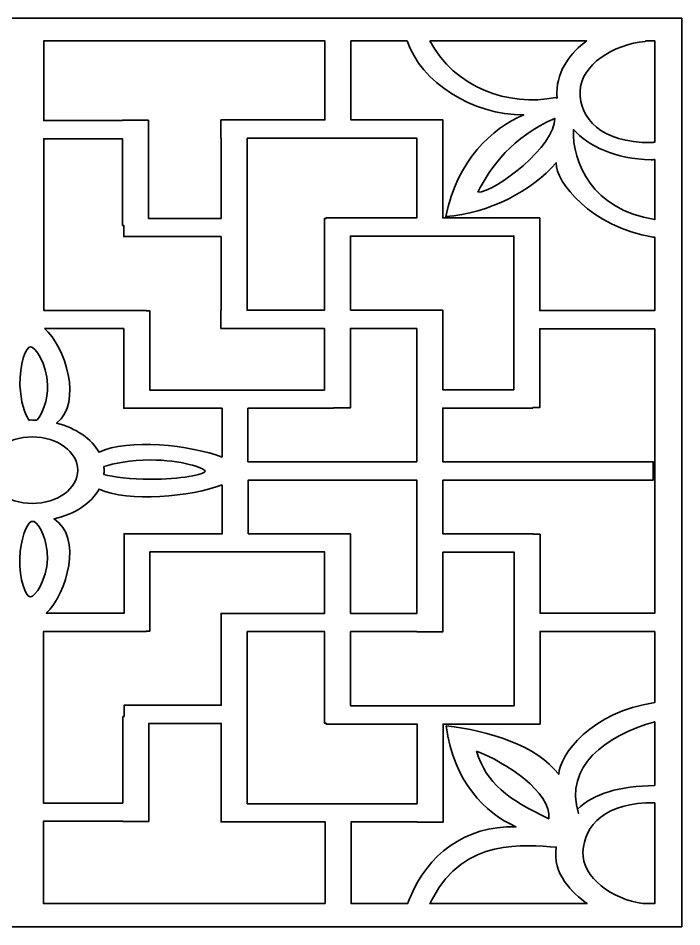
# Model space of a CAD drawing. Header units: centimetres. Extents: x 1.9 to 27.6, y 1.2 to 9.5.
# Drawn here: x 7.62 to 13.65, y 1.24 to 9.5 of the extents above; entities that cross this region are included whole.
import ezdxf

# ---------------------------------------------------------------- set-up
doc = ezdxf.new("R2010")
doc.units = ezdxf.units.CM
doc.header["$MEASUREMENT"] = 0
doc.layers.add('layer 1', color=7, linetype='Continuous')

msp = doc.modelspace()

# ---------------------------------------------------------------- linework, layer by layer
at = {"layer": 'layer 1', "color": 7, "lineweight": 35}
for points, knots in [([(1.85394, 1.24467), (1.85394, 1.24467), (1.85394, 9.5), (1.85394, 9.5), (1.85394, 9.5), (1.85394, 9.5), (13.64726, 9.5), (13.64726, 9.5), (13.64726, 9.5), (13.64726, 9.5), (13.64726, 1.24467), (13.64726, 1.24467), (13.64726, 1.24467), (13.64726, 1.24467), (1.85394, 1.24467), (1.85394, 1.24467)], [0, 0, 0, 0, 0.2, 0.2, 0.2, 0.2, 0.4, 0.4, 0.4, 0.4, 0.6, 0.6, 0.6, 0.6, 1, 1, 1, 1]), ([(8.56635, 8.56915), (8.56635, 8.56915), (8.56635, 8.57267), (8.56635, 8.57267), (8.56635, 8.57267), (8.56635, 8.57267), (8.80222, 8.57267), (8.80222, 8.57267), (8.80222, 8.57267), (8.80222, 8.57267), (8.80222, 7.68047), (8.80222, 7.68047), (8.80222, 7.68047), (8.80222, 7.68047), (9.46168, 7.68047), (9.46168, 7.68047), (9.46168, 7.68047), (9.46168, 7.68047), (9.46168, 8.41014), (9.46168, 8.41014), (9.46168, 8.41014), (9.46168, 8.41014), (9.46048, 8.41014), (9.46048, 8.41014), (9.46048, 8.41014), (9.46048, 8.41014), (9.46048, 8.57525), (9.46048, 8.57525), (9.46048, 8.57525), (9.46048, 8.57525), (10.40568, 8.57525), (10.40568, 8.57525), (10.40568, 8.57525), (10.40568, 8.57525), (10.40568, 9.29373), (10.40568, 9.29373), (10.40568, 9.29373), (10.40568, 9.29373), (7.85085, 9.29373), (7.85085, 9.29373), (7.85085, 9.29373), (7.85085, 9.29373), (7.85085, 8.56915), (7.85085, 8.56915), (7.85085, 8.56915), (7.85085, 8.56915), (8.56635, 8.56915), (8.56635, 8.56915)], [0, 0, 0, 0, 0.0769231, 0.0769231, 0.0769231, 0.0769231, 0.1538462, 0.1538462, 0.1538462, 0.1538462, 0.2307692, 0.2307692, 0.2307692, 0.2307692, 0.3076923, 0.3076923, 0.3076923, 0.3076923, 0.3846154, 0.3846154, 0.3846154, 0.3846154, 0.4615385, 0.4615385, 0.4615385, 0.4615385, 0.5384615, 0.5384615, 0.5384615, 0.5384615, 0.6153846, 0.6153846, 0.6153846, 0.6153846, 0.6923077, 0.6923077, 0.6923077, 0.6923077, 0.7692308, 0.7692308, 0.7692308, 0.7692308, 0.8461538, 0.8461538, 0.8461538, 0.8461538, 1, 1, 1, 1]), ([(10.64155, 9.29373), (10.64155, 9.29373), (10.64155, 8.57525), (10.64155, 8.57525), (10.64155, 8.57525), (10.64155, 8.57525), (11.24014, 8.57525), (11.24014, 8.57525), (11.24014, 8.57525), (11.24014, 8.57525), (11.24014, 8.57673), (11.24014, 8.57673), (11.24014, 8.57673), (11.24014, 8.57673), (11.47601, 8.57673), (11.47601, 8.57673), (11.47601, 8.57673), (11.47601, 8.57673), (11.47601, 7.6859), (11.47601, 7.6859), (11.47601, 7.6859), (11.47601, 7.6859), (12.35733, 7.6859), (12.35733, 7.6859), (12.35733, 7.6859), (12.35733, 7.6859), (12.35733, 7.68262), (12.35733, 7.68262), (12.35733, 7.68262), (12.35733, 7.68262), (12.35733, 7.5208), (12.35733, 7.5208), (12.35733, 7.5208), (12.35733, 7.5208), (12.35733, 6.84396), (12.35733, 6.84396), (12.35733, 6.84396), (12.35733, 6.84396), (13.40098, 6.84396), (13.40098, 6.84396), (13.40098, 6.84396), (13.40098, 6.84396), (13.40098, 7.51123), (13.40098, 7.51123), (13.40098, 7.51123), (13.39635, 7.51054), (13.3916, 7.50999), (13.38668, 7.50962), (13.38668, 7.50962), (12.8215, 7.60665), (12.49903, 8.01195), (12.50528, 8.18594), (12.50528, 8.18594), (12.28967, 7.93174), (11.89363, 7.72629), (11.50319, 7.6967), (11.50319, 7.6967), (11.60642, 8.21062), (11.92099, 8.49884), (12.21085, 8.621), (12.21085, 8.621), (11.74346, 8.61883), (11.27853, 8.91795), (11.15207, 9.29373), (11.15207, 9.29373), (11.15207, 9.29373), (10.64155, 9.29373), (10.64155, 9.29373)], [0, 0, 0, 0, 0.0555556, 0.0555556, 0.0555556, 0.0555556, 0.1111111, 0.1111111, 0.1111111, 0.1111111, 0.1666667, 0.1666667, 0.1666667, 0.1666667, 0.2222222, 0.2222222, 0.2222222, 0.2222222, 0.2777778, 0.2777778, 0.2777778, 0.2777778, 0.3333333, 0.3333333, 0.3333333, 0.3333333, 0.3888889, 0.3888889, 0.3888889, 0.3888889, 0.4444444, 0.4444444, 0.4444444, 0.4444444, 0.5, 0.5, 0.5, 0.5, 0.5555556, 0.5555556, 0.5555556, 0.5555556, 0.6111111, 0.6111111, 0.6111111, 0.6111111, 0.6666667, 0.6666667, 0.6666667, 0.6666667, 0.7222222, 0.7222222, 0.7222222, 0.7222222, 0.7777778, 0.7777778, 0.7777778, 0.7777778, 0.8333333, 0.8333333, 0.8333333, 0.8333333, 0.8888889, 0.8888889, 0.8888889, 0.8888889, 1, 1, 1, 1]), ([(11.35766, 9.29373), (11.58423, 8.86873), (12.07083, 8.69413), (12.5033, 8.77921), (12.5033, 8.77921), (12.50644, 8.77842), (12.51076, 8.77639), (12.51572, 8.77341), (12.51572, 8.77341), (12.51348, 8.79047), (12.51245, 8.80727), (12.51266, 8.82369), (12.51266, 8.82369), (12.51527, 9.03032), (12.64054, 9.18923), (12.78226, 9.29373), (12.78226, 9.29373), (12.78226, 9.29373), (11.35766, 9.29373), (11.35766, 9.29373)], [0, 0, 0, 0, 0.1666667, 0.1666667, 0.1666667, 0.1666667, 0.3333333, 0.3333333, 0.3333333, 0.3333333, 0.5, 0.5, 0.5, 0.5, 0.6666667, 0.6666667, 0.6666667, 0.6666667, 1, 1, 1, 1]), ([(13.32263, 9.29373), (13.32006, 9.2916), (13.31692, 9.28983), (13.31282, 9.2887), (13.31282, 9.2887), (13.03125, 9.26376), (12.72657, 9.07558), (12.72351, 8.83311), (12.72351, 8.83311), (12.72044, 8.59064), (12.90514, 8.36708), (13.37035, 8.36986), (13.37035, 8.36986), (13.38094, 8.37077), (13.39115, 8.37183), (13.40098, 8.37304), (13.40098, 8.37304), (13.40098, 8.37304), (13.40098, 9.29373), (13.40098, 9.29373), (13.40098, 9.29373), (13.40098, 9.29373), (13.32263, 9.29373), (13.32263, 9.29373)], [0, 0, 0, 0, 0.1428571, 0.1428571, 0.1428571, 0.1428571, 0.2857143, 0.2857143, 0.2857143, 0.2857143, 0.4285714, 0.4285714, 0.4285714, 0.4285714, 0.5714286, 0.5714286, 0.5714286, 0.5714286, 0.7142857, 0.7142857, 0.7142857, 0.7142857, 1, 1, 1, 1]), ([(11.7936, 7.91813), (11.9109, 8.14975), (12.11049, 8.42295), (12.49268, 8.58909), (12.49268, 8.58909), (12.50529, 8.34823), (11.95344, 7.91714), (11.7936, 7.91813)], [0, 0, 0, 0, 0.3333333, 0.3333333, 0.3333333, 0.3333333, 1, 1, 1, 1]), ([(13.40098, 8.21628), (13.3905, 8.21496), (13.37964, 8.2138), (13.36837, 8.21281), (13.36837, 8.21281), (13.03778, 8.22003), (12.80156, 8.33913), (12.66219, 8.48749), (12.66219, 8.48749), (12.66219, 8.48749), (12.66216, 8.48734), (12.66216, 8.48734), (12.66216, 8.48734), (12.66216, 8.48734), (12.66223, 8.48741), (12.66223, 8.48741), (12.66223, 8.48741), (12.65092, 8.19341), (12.83123, 7.75846), (13.40098, 7.67045), (13.40098, 7.67045), (13.40098, 7.67045), (13.40098, 8.21628), (13.40098, 8.21628)], [0, 0, 0, 0, 0.1428571, 0.1428571, 0.1428571, 0.1428571, 0.2857143, 0.2857143, 0.2857143, 0.2857143, 0.4285714, 0.4285714, 0.4285714, 0.4285714, 0.5714286, 0.5714286, 0.5714286, 0.5714286, 0.7142857, 0.7142857, 0.7142857, 0.7142857, 1, 1, 1, 1]), ([(8.56635, 7.61675), (8.56635, 7.61675), (8.56635, 8.40404), (8.56635, 8.40404), (8.56635, 8.40404), (8.56635, 8.40404), (7.85085, 8.40404), (7.85085, 8.40404), (7.85085, 8.40404), (7.85085, 8.40404), (7.85085, 6.84529), (7.85085, 6.84529), (7.85085, 6.84529), (7.85085, 6.84529), (8.78232, 6.84529), (8.78232, 6.84529), (8.78232, 6.84529), (8.78232, 6.84529), (8.78232, 6.84176), (8.78232, 6.84176), (8.78232, 6.84176), (8.78232, 6.84176), (8.81401, 6.84176), (8.81401, 6.84176), (8.81401, 6.84176), (8.81401, 6.84176), (8.81401, 6.12176), (8.81401, 6.12176), (8.81401, 6.12176), (8.81401, 6.12176), (10.40077, 6.12176), (10.40077, 6.12176), (10.40077, 6.12176), (10.40077, 6.12176), (10.40077, 6.68142), (10.40077, 6.68142), (10.40077, 6.68142), (10.40077, 6.68142), (9.69755, 6.68142), (9.69755, 6.68142), (9.69755, 6.68142), (9.69755, 6.68142), (9.46168, 6.68142), (9.46168, 6.68142), (9.46168, 6.68142), (9.46168, 6.68142), (9.46048, 6.68142), (9.46048, 6.68142), (9.46048, 6.68142), (9.46048, 6.68142), (9.46048, 6.84653), (9.46048, 6.84653), (9.46048, 6.84653), (9.46048, 6.84653), (9.46168, 6.84653), (9.46168, 6.84653), (9.46168, 6.84653), (9.46168, 6.84653), (9.46168, 7.51536), (9.46168, 7.51536), (9.46168, 7.51536), (9.46168, 7.51536), (8.57814, 7.51536), (8.57814, 7.51536), (8.57814, 7.51536), (8.57814, 7.51536), (8.57814, 7.61675), (8.57814, 7.61675), (8.57814, 7.61675), (8.57814, 7.61675), (8.56635, 7.61675), (8.56635, 7.61675)], [0, 0, 0, 0, 0.0526316, 0.0526316, 0.0526316, 0.0526316, 0.1052632, 0.1052632, 0.1052632, 0.1052632, 0.1578947, 0.1578947, 0.1578947, 0.1578947, 0.2105263, 0.2105263, 0.2105263, 0.2105263, 0.2631579, 0.2631579, 0.2631579, 0.2631579, 0.3157895, 0.3157895, 0.3157895, 0.3157895, 0.3684211, 0.3684211, 0.3684211, 0.3684211, 0.4210526, 0.4210526, 0.4210526, 0.4210526, 0.4736842, 0.4736842, 0.4736842, 0.4736842, 0.5263158, 0.5263158, 0.5263158, 0.5263158, 0.5789474, 0.5789474, 0.5789474, 0.5789474, 0.6315789, 0.6315789, 0.6315789, 0.6315789, 0.6842105, 0.6842105, 0.6842105, 0.6842105, 0.7368421, 0.7368421, 0.7368421, 0.7368421, 0.7894737, 0.7894737, 0.7894737, 0.7894737, 0.8421053, 0.8421053, 0.8421053, 0.8421053, 0.8947368, 0.8947368, 0.8947368, 0.8947368, 1, 1, 1, 1]), ([(9.69755, 8.41014), (9.69755, 8.41014), (9.69755, 6.84653), (9.69755, 6.84653), (9.69755, 6.84653), (9.69755, 6.84653), (10.40077, 6.84653), (10.40077, 6.84653), (10.40077, 6.84653), (10.40077, 6.84653), (10.40077, 7.67946), (10.40077, 7.67946), (10.40077, 7.67946), (10.40077, 7.67946), (10.41427, 7.67946), (10.41427, 7.67946), (10.41427, 7.67946), (10.41427, 7.67946), (10.41427, 7.6859), (10.41427, 7.6859), (10.41427, 7.6859), (10.41427, 7.6859), (11.24014, 7.6859), (11.24014, 7.6859), (11.24014, 7.6859), (11.24014, 7.6859), (11.24014, 8.41014), (11.24014, 8.41014), (11.24014, 8.41014), (11.24014, 8.41014), (9.69755, 8.41014), (9.69755, 8.41014)], [0, 0, 0, 0, 0.1111111, 0.1111111, 0.1111111, 0.1111111, 0.2222222, 0.2222222, 0.2222222, 0.2222222, 0.3333333, 0.3333333, 0.3333333, 0.3333333, 0.4444444, 0.4444444, 0.4444444, 0.4444444, 0.5555556, 0.5555556, 0.5555556, 0.5555556, 0.6666667, 0.6666667, 0.6666667, 0.6666667, 0.7777778, 0.7777778, 0.7777778, 0.7777778, 1, 1, 1, 1]), ([(10.63664, 6.84653), (10.63664, 6.84653), (11.23959, 6.84653), (11.23959, 6.84653), (11.23959, 6.84653), (11.23959, 6.84653), (11.23959, 6.84743), (11.23959, 6.84743), (11.23959, 6.84743), (11.23959, 6.84743), (11.47546, 6.84743), (11.47546, 6.84743), (11.47546, 6.84743), (11.47546, 6.84743), (11.47546, 6.1234), (11.47546, 6.1234), (11.47546, 6.1234), (11.47546, 6.1234), (12.12147, 6.1234), (12.12147, 6.1234), (12.12147, 6.1234), (12.12147, 6.1234), (12.12147, 7.5208), (12.12147, 7.5208), (12.12147, 7.5208), (12.12147, 7.5208), (10.63664, 7.5208), (10.63664, 7.5208), (10.63664, 7.5208), (10.63664, 7.5208), (10.63664, 6.84653), (10.63664, 6.84653)], [0, 0, 0, 0, 0.1111111, 0.1111111, 0.1111111, 0.1111111, 0.2222222, 0.2222222, 0.2222222, 0.2222222, 0.3333333, 0.3333333, 0.3333333, 0.3333333, 0.4444444, 0.4444444, 0.4444444, 0.4444444, 0.5555556, 0.5555556, 0.5555556, 0.5555556, 0.6666667, 0.6666667, 0.6666667, 0.6666667, 0.7777778, 0.7777778, 0.7777778, 0.7777778, 1, 1, 1, 1]), ([(7.85709, 6.68019), (8.04785, 6.52089), (8.20672, 6.00589), (7.96804, 5.82117), (7.96804, 5.82117), (8.1448, 5.77568), (8.28599, 5.67859), (8.35432, 5.55601), (8.35432, 5.55601), (8.60894, 5.68598), (9.1933, 5.61898), (9.47046, 5.51279), (9.47046, 5.51279), (9.47046, 5.51279), (9.47046, 5.95665), (9.47046, 5.95665), (9.47046, 5.95665), (9.47046, 5.95665), (8.57814, 5.95665), (8.57814, 5.95665), (8.57814, 5.95665), (8.57814, 5.95665), (8.57814, 6.02042), (8.57814, 6.02042), (8.57814, 6.02042), (8.57814, 6.02042), (8.57814, 6.12176), (8.57814, 6.12176), (8.57814, 6.12176), (8.57814, 6.12176), (8.57814, 6.68019), (8.57814, 6.68019), (8.57814, 6.68019), (8.57814, 6.68019), (7.85709, 6.68019), (7.85709, 6.68019)], [0, 0, 0, 0, 0.1, 0.1, 0.1, 0.1, 0.2, 0.2, 0.2, 0.2, 0.3, 0.3, 0.3, 0.3, 0.4, 0.4, 0.4, 0.4, 0.5, 0.5, 0.5, 0.5, 0.6, 0.6, 0.6, 0.6, 0.7, 0.7, 0.7, 0.7, 0.8, 0.8, 0.8, 0.8, 1, 1, 1, 1]), ([(11.23959, 6.68142), (11.23959, 6.68142), (10.63664, 6.68142), (10.63664, 6.68142), (10.63664, 6.68142), (10.63664, 6.68142), (10.63664, 5.95866), (10.63664, 5.95866), (10.63664, 5.95866), (10.63664, 5.95866), (10.48181, 5.95866), (10.48181, 5.95866), (10.48181, 5.95866), (10.48181, 5.95866), (10.48181, 5.95665), (10.48181, 5.95665), (10.48181, 5.95665), (10.48181, 5.95665), (9.70633, 5.95665), (9.70633, 5.95665), (9.70633, 5.95665), (9.70633, 5.95665), (9.70633, 5.47014), (9.70633, 5.47014), (9.70633, 5.47014), (9.70633, 5.47014), (11.23959, 5.47014), (11.23959, 5.47014), (11.23959, 5.47014), (11.23959, 5.47014), (11.23959, 6.68142), (11.23959, 6.68142)], [0, 0, 0, 0, 0.1111111, 0.1111111, 0.1111111, 0.1111111, 0.2222222, 0.2222222, 0.2222222, 0.2222222, 0.3333333, 0.3333333, 0.3333333, 0.3333333, 0.4444444, 0.4444444, 0.4444444, 0.4444444, 0.5555556, 0.5555556, 0.5555556, 0.5555556, 0.6666667, 0.6666667, 0.6666667, 0.6666667, 0.7777778, 0.7777778, 0.7777778, 0.7777778, 1, 1, 1, 1]), ([(13.40098, 6.67885), (13.40098, 6.67885), (12.35733, 6.67885), (12.35733, 6.67885), (12.35733, 6.67885), (12.35733, 6.67885), (12.35733, 5.96182), (12.35733, 5.96182), (12.35733, 5.96182), (12.35733, 5.96182), (12.29382, 5.96182), (12.29382, 5.96182), (12.29382, 5.96182), (12.29382, 5.96182), (12.29382, 5.9583), (12.29382, 5.9583), (12.29382, 5.9583), (12.29382, 5.9583), (11.47546, 5.9583), (11.47546, 5.9583), (11.47546, 5.9583), (11.47546, 5.9583), (11.47546, 5.47023), (11.47546, 5.47023), (11.47546, 5.47023), (11.47546, 5.47023), (11.47749, 5.47023), (11.47749, 5.47023), (11.47749, 5.47023), (11.47749, 5.47023), (11.47749, 5.47014), (11.47749, 5.47014), (11.47749, 5.47014), (11.47749, 5.47014), (13.38812, 5.47014), (13.38812, 5.47014), (13.38812, 5.47014), (13.38812, 5.47014), (13.38812, 5.30503), (13.38812, 5.30503), (13.38812, 5.30503), (13.38812, 5.30503), (13.3861, 5.30503), (13.3861, 5.30503), (13.3861, 5.30503), (13.3861, 5.30503), (13.3861, 5.30294), (13.3861, 5.30294), (13.3861, 5.30294), (13.3861, 5.30294), (11.47749, 5.30294), (11.47749, 5.30294), (11.47749, 5.30294), (11.47749, 5.30294), (11.47749, 4.81478), (11.47749, 4.81478), (11.47749, 4.81478), (11.47749, 4.81478), (12.29585, 4.81478), (12.29585, 4.81478), (12.29585, 4.81478), (12.29585, 4.81478), (12.29585, 4.81125), (12.29585, 4.81125), (12.29585, 4.81125), (12.29585, 4.81125), (12.35936, 4.81125), (12.35936, 4.81125), (12.35936, 4.81125), (12.35936, 4.81125), (12.35936, 4.09423), (12.35936, 4.09423), (12.35936, 4.09423), (12.35936, 4.09423), (13.40098, 4.09423), (13.40098, 4.09423), (13.40098, 4.09423), (13.40098, 4.09423), (13.40098, 6.67885), (13.40098, 6.67885)], [0, 0, 0, 0, 0.047619, 0.047619, 0.047619, 0.047619, 0.0952381, 0.0952381, 0.0952381, 0.0952381, 0.1428571, 0.1428571, 0.1428571, 0.1428571, 0.1904762, 0.1904762, 0.1904762, 0.1904762, 0.2380952, 0.2380952, 0.2380952, 0.2380952, 0.2857143, 0.2857143, 0.2857143, 0.2857143, 0.3333333, 0.3333333, 0.3333333, 0.3333333, 0.3809524, 0.3809524, 0.3809524, 0.3809524, 0.4285714, 0.4285714, 0.4285714, 0.4285714, 0.4761905, 0.4761905, 0.4761905, 0.4761905, 0.5238095, 0.5238095, 0.5238095, 0.5238095, 0.5714286, 0.5714286, 0.5714286, 0.5714286, 0.6190476, 0.6190476, 0.6190476, 0.6190476, 0.6666667, 0.6666667, 0.6666667, 0.6666667, 0.7142857, 0.7142857, 0.7142857, 0.7142857, 0.7619048, 0.7619048, 0.7619048, 0.7619048, 0.8095238, 0.8095238, 0.8095238, 0.8095238, 0.8571429, 0.8571429, 0.8571429, 0.8571429, 0.9047619, 0.9047619, 0.9047619, 0.9047619, 1, 1, 1, 1]), ([(7.7165, 5.84898), (7.72465, 5.84919), (7.73282, 5.84933), (7.74104, 5.84933), (7.74104, 5.84933), (7.75685, 5.84933), (7.77253, 5.84891), (7.78806, 5.84814), (7.78806, 5.84814), (7.83387, 5.89875), (7.88986, 6.0235), (7.88563, 6.16957), (7.88563, 6.16957), (7.88013, 6.3601), (7.77425, 6.51486), (7.7311, 6.51414), (7.7311, 6.51414), (7.68794, 6.51341), (7.62984, 6.35594), (7.63535, 6.16541), (7.63535, 6.16541), (7.63952, 6.02127), (7.67889, 5.89945), (7.7165, 5.84898)], [0, 0, 0, 0, 0.1428571, 0.1428571, 0.1428571, 0.1428571, 0.2857143, 0.2857143, 0.2857143, 0.2857143, 0.4285714, 0.4285714, 0.4285714, 0.4285714, 0.5714286, 0.5714286, 0.5714286, 0.5714286, 0.7142857, 0.7142857, 0.7142857, 0.7142857, 1, 1, 1, 1]), ([(7.33494, 5.3933), (7.33494, 5.56006), (7.51967, 5.69529), (7.74746, 5.69529), (7.74746, 5.69529), (7.97525, 5.69529), (8.15998, 5.56006), (8.15998, 5.3933), (8.15998, 5.3933), (8.15998, 5.22655), (7.97525, 5.09132), (7.74746, 5.09132), (7.74746, 5.09132), (7.51967, 5.09132), (7.33494, 5.22655), (7.33494, 5.3933)], [0, 0, 0, 0, 0.2, 0.2, 0.2, 0.2, 0.4, 0.4, 0.4, 0.4, 0.6, 0.6, 0.6, 0.6, 1, 1, 1, 1]), ([(8.39702, 5.42554), (8.3984, 5.41338), (8.3991, 5.40109), (8.3991, 5.38869), (8.3991, 5.38869), (8.3991, 5.37683), (8.39845, 5.36508), (8.39719, 5.35345), (8.39719, 5.35345), (8.48175, 5.33136), (8.63873, 5.3116), (8.82002, 5.31123), (8.82002, 5.31123), (9.09225, 5.31067), (9.31631, 5.35406), (9.3167, 5.38428), (9.3167, 5.38428), (9.31709, 5.4145), (9.09445, 5.48592), (8.82222, 5.48647), (8.82222, 5.48647), (8.64016, 5.48685), (8.48197, 5.45543), (8.39702, 5.42554)], [0, 0, 0, 0, 0.1428571, 0.1428571, 0.1428571, 0.1428571, 0.2857143, 0.2857143, 0.2857143, 0.2857143, 0.4285714, 0.4285714, 0.4285714, 0.4285714, 0.5714286, 0.5714286, 0.5714286, 0.5714286, 0.7142857, 0.7142857, 0.7142857, 0.7142857, 1, 1, 1, 1]), ([(11.24162, 5.30284), (11.24162, 5.30284), (11.23959, 5.30284), (11.23959, 5.30284), (11.23959, 5.30284), (11.23959, 5.30284), (11.23959, 5.30294), (11.23959, 5.30294), (11.23959, 5.30294), (11.23959, 5.30294), (9.70836, 5.30294), (9.70836, 5.30294), (9.70836, 5.30294), (9.70836, 5.30294), (9.70836, 4.81642), (9.70836, 4.81642), (9.70836, 4.81642), (9.70836, 4.81642), (10.48384, 4.81642), (10.48384, 4.81642), (10.48384, 4.81642), (10.48384, 4.81642), (10.48384, 4.81441), (10.48384, 4.81441), (10.48384, 4.81441), (10.48384, 4.81441), (10.63867, 4.81441), (10.63867, 4.81441), (10.63867, 4.81441), (10.63867, 4.81441), (10.63867, 4.09166), (10.63867, 4.09166), (10.63867, 4.09166), (10.63867, 4.09166), (11.24162, 4.09166), (11.24162, 4.09166), (11.24162, 4.09166), (11.24162, 4.09166), (11.24162, 5.30284), (11.24162, 5.30284)], [0, 0, 0, 0, 0.0909091, 0.0909091, 0.0909091, 0.0909091, 0.1818182, 0.1818182, 0.1818182, 0.1818182, 0.2727273, 0.2727273, 0.2727273, 0.2727273, 0.3636364, 0.3636364, 0.3636364, 0.3636364, 0.4545455, 0.4545455, 0.4545455, 0.4545455, 0.5454545, 0.5454545, 0.5454545, 0.5454545, 0.6363636, 0.6363636, 0.6363636, 0.6363636, 0.7272727, 0.7272727, 0.7272727, 0.7272727, 0.8181818, 0.8181818, 0.8181818, 0.8181818, 1, 1, 1, 1]), ([(9.47249, 5.26091), (9.19718, 5.15284), (8.61007, 5.0986), (8.3545, 5.22174), (8.3545, 5.22174), (8.28331, 5.0937), (8.13266, 4.99344), (7.94498, 4.95063), (7.94498, 4.95063), (8.20589, 4.78601), (8.06155, 4.27371), (7.87386, 4.09289), (7.87386, 4.09289), (7.87386, 4.09289), (8.58017, 4.09289), (8.58017, 4.09289), (8.58017, 4.09289), (8.58017, 4.09289), (8.58017, 4.65132), (8.58017, 4.65132), (8.58017, 4.65132), (8.58017, 4.65132), (8.58017, 4.75265), (8.58017, 4.75265), (8.58017, 4.75265), (8.58017, 4.75265), (8.58017, 4.81642), (8.58017, 4.81642), (8.58017, 4.81642), (8.58017, 4.81642), (9.47249, 4.81642), (9.47249, 4.81642), (9.47249, 4.81642), (9.47249, 4.81642), (9.47249, 5.26091), (9.47249, 5.26091)], [0, 0, 0, 0, 0.1, 0.1, 0.1, 0.1, 0.2, 0.2, 0.2, 0.2, 0.3, 0.3, 0.3, 0.3, 0.4, 0.4, 0.4, 0.4, 0.5, 0.5, 0.5, 0.5, 0.6, 0.6, 0.6, 0.6, 0.7, 0.7, 0.7, 0.7, 0.8, 0.8, 0.8, 0.8, 1, 1, 1, 1]), ([(7.76334, 4.92833), (7.75593, 4.92816), (7.7485, 4.92805), (7.74104, 4.92805), (7.74104, 4.92805), (7.73915, 4.92805), (7.73728, 4.92809), (7.7354, 4.9281), (7.7354, 4.9281), (7.6931, 4.90149), (7.63877, 4.76207), (7.63384, 4.59133), (7.63384, 4.59133), (7.62833, 4.4008), (7.68642, 4.24332), (7.72958, 4.2426), (7.72958, 4.2426), (7.77274, 4.24188), (7.87861, 4.39664), (7.88412, 4.58717), (7.88412, 4.58717), (7.8891, 4.75939), (7.81039, 4.90197), (7.76334, 4.92833)], [0, 0, 0, 0, 0.1428571, 0.1428571, 0.1428571, 0.1428571, 0.2857143, 0.2857143, 0.2857143, 0.2857143, 0.4285714, 0.4285714, 0.4285714, 0.4285714, 0.5714286, 0.5714286, 0.5714286, 0.5714286, 0.7142857, 0.7142857, 0.7142857, 0.7142857, 1, 1, 1, 1]), ([(8.56838, 3.15633), (8.56838, 3.15633), (8.56838, 2.36904), (8.56838, 2.36904), (8.56838, 2.36904), (8.56838, 2.36904), (7.84882, 2.36904), (7.84882, 2.36904), (7.84882, 2.36904), (7.84882, 2.36904), (7.84882, 3.92778), (7.84882, 3.92778), (7.84882, 3.92778), (7.84882, 3.92778), (8.78435, 3.92778), (8.78435, 3.92778), (8.78435, 3.92778), (8.78435, 3.92778), (8.78435, 3.93132), (8.78435, 3.93132), (8.78435, 3.93132), (8.78435, 3.93132), (8.81604, 3.93132), (8.81604, 3.93132), (8.81604, 3.93132), (8.81604, 3.93132), (8.81604, 4.65132), (8.81604, 4.65132), (8.81604, 4.65132), (8.81604, 4.65132), (10.4028, 4.65132), (10.4028, 4.65132), (10.4028, 4.65132), (10.4028, 4.65132), (10.4028, 4.09166), (10.4028, 4.09166), (10.4028, 4.09166), (10.4028, 4.09166), (9.69958, 4.09166), (9.69958, 4.09166), (9.69958, 4.09166), (9.69958, 4.09166), (9.46371, 4.09166), (9.46371, 4.09166), (9.46371, 4.09166), (9.46371, 4.09166), (9.46251, 4.09166), (9.46251, 4.09166), (9.46251, 4.09166), (9.46251, 4.09166), (9.46251, 3.92655), (9.46251, 3.92655), (9.46251, 3.92655), (9.46251, 3.92655), (9.46371, 3.92655), (9.46371, 3.92655), (9.46371, 3.92655), (9.46371, 3.92655), (9.46371, 3.25772), (9.46371, 3.25772), (9.46371, 3.25772), (9.46371, 3.25772), (8.58017, 3.25772), (8.58017, 3.25772), (8.58017, 3.25772), (8.58017, 3.25772), (8.58017, 3.15633), (8.58017, 3.15633), (8.58017, 3.15633), (8.58017, 3.15633), (8.56838, 3.15633), (8.56838, 3.15633)], [0, 0, 0, 0, 0.0526316, 0.0526316, 0.0526316, 0.0526316, 0.1052632, 0.1052632, 0.1052632, 0.1052632, 0.1578947, 0.1578947, 0.1578947, 0.1578947, 0.2105263, 0.2105263, 0.2105263, 0.2105263, 0.2631579, 0.2631579, 0.2631579, 0.2631579, 0.3157895, 0.3157895, 0.3157895, 0.3157895, 0.3684211, 0.3684211, 0.3684211, 0.3684211, 0.4210526, 0.4210526, 0.4210526, 0.4210526, 0.4736842, 0.4736842, 0.4736842, 0.4736842, 0.5263158, 0.5263158, 0.5263158, 0.5263158, 0.5789474, 0.5789474, 0.5789474, 0.5789474, 0.6315789, 0.6315789, 0.6315789, 0.6315789, 0.6842105, 0.6842105, 0.6842105, 0.6842105, 0.7368421, 0.7368421, 0.7368421, 0.7368421, 0.7894737, 0.7894737, 0.7894737, 0.7894737, 0.8421053, 0.8421053, 0.8421053, 0.8421053, 0.8947368, 0.8947368, 0.8947368, 0.8947368, 1, 1, 1, 1]), ([(10.63867, 3.92655), (10.63867, 3.92655), (11.24162, 3.92655), (11.24162, 3.92655), (11.24162, 3.92655), (11.24162, 3.92655), (11.24162, 3.92565), (11.24162, 3.92565), (11.24162, 3.92565), (11.24162, 3.92565), (11.47749, 3.92565), (11.47749, 3.92565), (11.47749, 3.92565), (11.47749, 3.92565), (11.47749, 4.64967), (11.47749, 4.64967), (11.47749, 4.64967), (11.47749, 4.64967), (12.1235, 4.64967), (12.1235, 4.64967), (12.1235, 4.64967), (12.1235, 4.64967), (12.1235, 3.25228), (12.1235, 3.25228), (12.1235, 3.25228), (12.1235, 3.25228), (10.63867, 3.25228), (10.63867, 3.25228), (10.63867, 3.25228), (10.63867, 3.25228), (10.63867, 3.92655), (10.63867, 3.92655)], [0, 0, 0, 0, 0.1111111, 0.1111111, 0.1111111, 0.1111111, 0.2222222, 0.2222222, 0.2222222, 0.2222222, 0.3333333, 0.3333333, 0.3333333, 0.3333333, 0.4444444, 0.4444444, 0.4444444, 0.4444444, 0.5555556, 0.5555556, 0.5555556, 0.5555556, 0.6666667, 0.6666667, 0.6666667, 0.6666667, 0.7777778, 0.7777778, 0.7777778, 0.7777778, 1, 1, 1, 1]), ([(9.69958, 2.36293), (9.69958, 2.36293), (9.69958, 3.92655), (9.69958, 3.92655), (9.69958, 3.92655), (9.69958, 3.92655), (10.4028, 3.92655), (10.4028, 3.92655), (10.4028, 3.92655), (10.4028, 3.92655), (10.4028, 3.09362), (10.4028, 3.09362), (10.4028, 3.09362), (10.4028, 3.09362), (10.4163, 3.09362), (10.4163, 3.09362), (10.4163, 3.09362), (10.4163, 3.09362), (10.4163, 3.08717), (10.4163, 3.08717), (10.4163, 3.08717), (10.4163, 3.08717), (11.24217, 3.08717), (11.24217, 3.08717), (11.24217, 3.08717), (11.24217, 3.08717), (11.24217, 2.36293), (11.24217, 2.36293), (11.24217, 2.36293), (11.24217, 2.36293), (9.69958, 2.36293), (9.69958, 2.36293)], [0, 0, 0, 0, 0.1111111, 0.1111111, 0.1111111, 0.1111111, 0.2222222, 0.2222222, 0.2222222, 0.2222222, 0.3333333, 0.3333333, 0.3333333, 0.3333333, 0.4444444, 0.4444444, 0.4444444, 0.4444444, 0.5555556, 0.5555556, 0.5555556, 0.5555556, 0.6666667, 0.6666667, 0.6666667, 0.6666667, 0.7777778, 0.7777778, 0.7777778, 0.7777778, 1, 1, 1, 1]), ([(13.40098, 3.92912), (13.40098, 3.92912), (12.35936, 3.92912), (12.35936, 3.92912), (12.35936, 3.92912), (12.35936, 3.92912), (12.35936, 3.25228), (12.35936, 3.25228), (12.35936, 3.25228), (12.35936, 3.25228), (12.35936, 3.09046), (12.35936, 3.09046), (12.35936, 3.09046), (12.35936, 3.09046), (12.35936, 3.08717), (12.35936, 3.08717), (12.35936, 3.08717), (12.35936, 3.08717), (11.47804, 3.08717), (11.47804, 3.08717), (11.47804, 3.08717), (11.47804, 3.08717), (11.47804, 2.19635), (11.47804, 2.19635), (11.47804, 2.19635), (11.47804, 2.19635), (11.24217, 2.19635), (11.24217, 2.19635), (11.24217, 2.19635), (11.24217, 2.19635), (11.24217, 2.19783), (11.24217, 2.19783), (11.24217, 2.19783), (11.24217, 2.19783), (10.64357, 2.19783), (10.64357, 2.19783), (10.64357, 2.19783), (10.64357, 2.19783), (10.64357, 1.45643), (10.64357, 1.45643), (10.64357, 1.45643), (10.64357, 1.45643), (11.15709, 1.45643), (11.15709, 1.45643), (11.15709, 1.45643), (11.16125, 1.47305), (11.16947, 1.49305), (11.18265, 1.51688), (11.18265, 1.51688), (11.33209, 1.8885), (11.6734, 2.16904), (12.14022, 2.1528), (12.14022, 2.1528), (11.85815, 2.28358), (11.57824, 2.55314), (11.50671, 3.0697), (11.50671, 3.0697), (11.89497, 3.02838), (12.32903, 2.89065), (12.52881, 2.63018), (12.52881, 2.63018), (12.53327, 2.80421), (12.83036, 3.20129), (13.40098, 3.28122), (13.40098, 3.28122), (13.40098, 3.28122), (13.40098, 3.92912), (13.40098, 3.92912)], [0, 0, 0, 0, 0.0555556, 0.0555556, 0.0555556, 0.0555556, 0.1111111, 0.1111111, 0.1111111, 0.1111111, 0.1666667, 0.1666667, 0.1666667, 0.1666667, 0.2222222, 0.2222222, 0.2222222, 0.2222222, 0.2777778, 0.2777778, 0.2777778, 0.2777778, 0.3333333, 0.3333333, 0.3333333, 0.3333333, 0.3888889, 0.3888889, 0.3888889, 0.3888889, 0.4444444, 0.4444444, 0.4444444, 0.4444444, 0.5, 0.5, 0.5, 0.5, 0.5555556, 0.5555556, 0.5555556, 0.5555556, 0.6111111, 0.6111111, 0.6111111, 0.6111111, 0.6666667, 0.6666667, 0.6666667, 0.6666667, 0.7222222, 0.7222222, 0.7222222, 0.7222222, 0.7777778, 0.7777778, 0.7777778, 0.7777778, 0.8333333, 0.8333333, 0.8333333, 0.8333333, 0.8888889, 0.8888889, 0.8888889, 0.8888889, 1, 1, 1, 1]), ([(10.40771, 1.45643), (10.40771, 1.45643), (10.40771, 2.19783), (10.40771, 2.19783), (10.40771, 2.19783), (10.40771, 2.19783), (9.46251, 2.19783), (9.46251, 2.19783), (9.46251, 2.19783), (9.46251, 2.19783), (9.46251, 2.36293), (9.46251, 2.36293), (9.46251, 2.36293), (9.46251, 2.36293), (9.46371, 2.36293), (9.46371, 2.36293), (9.46371, 2.36293), (9.46371, 2.36293), (9.46371, 3.09261), (9.46371, 3.09261), (9.46371, 3.09261), (9.46371, 3.09261), (8.80425, 3.09261), (8.80425, 3.09261), (8.80425, 3.09261), (8.80425, 3.09261), (8.80425, 2.20041), (8.80425, 2.20041), (8.80425, 2.20041), (8.80425, 2.20041), (8.56838, 2.20041), (8.56838, 2.20041), (8.56838, 2.20041), (8.56838, 2.20041), (8.56838, 2.20393), (8.56838, 2.20393), (8.56838, 2.20393), (8.56838, 2.20393), (7.84882, 2.20393), (7.84882, 2.20393), (7.84882, 2.20393), (7.84882, 2.20393), (7.84882, 1.45643), (7.84882, 1.45643), (7.84882, 1.45643), (7.84882, 1.45643), (10.40771, 1.45643), (10.40771, 1.45643)], [0, 0, 0, 0, 0.0769231, 0.0769231, 0.0769231, 0.0769231, 0.1538462, 0.1538462, 0.1538462, 0.1538462, 0.2307692, 0.2307692, 0.2307692, 0.2307692, 0.3076923, 0.3076923, 0.3076923, 0.3076923, 0.3846154, 0.3846154, 0.3846154, 0.3846154, 0.4615385, 0.4615385, 0.4615385, 0.4615385, 0.5384615, 0.5384615, 0.5384615, 0.5384615, 0.6153846, 0.6153846, 0.6153846, 0.6153846, 0.6923077, 0.6923077, 0.6923077, 0.6923077, 0.7692308, 0.7692308, 0.7692308, 0.7692308, 0.8461538, 0.8461538, 0.8461538, 0.8461538, 1, 1, 1, 1]), ([(13.40098, 2.52741), (13.08534, 2.52552), (12.84242, 2.45341), (12.69872, 2.31392), (12.69872, 2.31392), (12.69872, 2.31392), (12.7095, 2.27437), (12.7095, 2.27437), (12.7095, 2.27437), (12.7095, 2.27437), (12.70957, 2.2743), (12.70957, 2.2743), (12.70957, 2.2743), (12.57675, 2.70824), (12.94999, 2.97297), (13.40098, 3.1085), (13.40098, 3.1085), (13.40098, 3.1085), (13.40098, 2.52741), (13.40098, 2.52741)], [0, 0, 0, 0, 0.1666667, 0.1666667, 0.1666667, 0.1666667, 0.3333333, 0.3333333, 0.3333333, 0.3333333, 0.5, 0.5, 0.5, 0.5, 0.6666667, 0.6666667, 0.6666667, 0.6666667, 1, 1, 1, 1]), ([(11.78323, 2.83973), (11.87264, 2.54671), (12.0673, 2.40335), (12.43893, 2.22584), (12.43893, 2.22584), (12.46633, 2.46611), (12.04816, 2.74125), (11.78323, 2.83973)], [0, 0, 0, 0, 0.3333333, 0.3333333, 0.3333333, 0.3333333, 1, 1, 1, 1]), ([(13.29311, 1.45643), (13.01867, 1.49567), (12.73794, 1.68969), (12.74954, 1.92707), (12.74954, 1.92707), (12.76118, 2.16532), (12.95303, 2.37984), (13.40098, 2.37105), (13.40098, 2.37105), (13.40098, 2.37105), (13.40098, 1.45643), (13.40098, 1.45643), (13.40098, 1.45643), (13.40098, 1.45643), (13.29311, 1.45643), (13.29311, 1.45643)], [0, 0, 0, 0, 0.2, 0.2, 0.2, 0.2, 0.4, 0.4, 0.4, 0.4, 0.6, 0.6, 0.6, 0.6, 1, 1, 1, 1]), ([(11.35422, 1.45643), (11.36777, 1.47035), (11.37772, 1.48532), (11.38179, 1.50033), (11.38179, 1.50033), (11.6707, 2.0566), (12.22273, 1.9869), (12.50609, 1.96881), (12.50609, 1.96881), (12.46858, 1.72496), (12.6545, 1.55041), (12.78647, 1.45643), (12.78647, 1.45643), (12.78647, 1.45643), (11.35422, 1.45643), (11.35422, 1.45643)], [0, 0, 0, 0, 0.2, 0.2, 0.2, 0.2, 0.4, 0.4, 0.4, 0.4, 0.6, 0.6, 0.6, 0.6, 1, 1, 1, 1])]:
    msp.add_open_spline(points, degree=3, knots=knots, dxfattribs=at)

doc.saveas('drawing.dxf')
